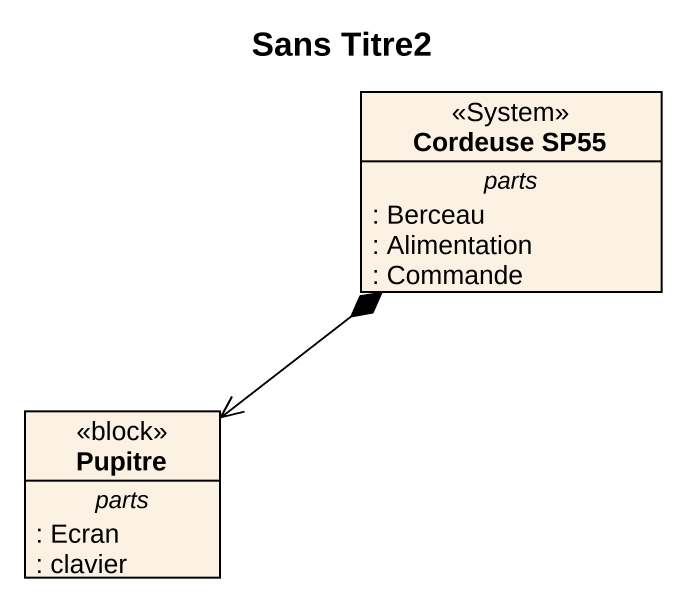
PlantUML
@startuml
title Sans Titre2
hide circle
hide empty members
class "Cordeuse SP55" as Cordeuse_SP55 <<System>> {
  -- parts --
  : Berceau
  : Alimentation
  : Commande
}
class Pupitre <<block>> {
  -- parts --
  : Ecran
  : clavier
}
Cordeuse_SP55 *--> Pupitre
@enduml
